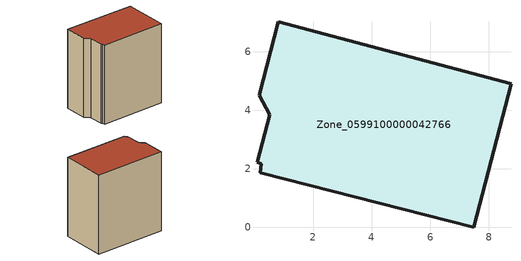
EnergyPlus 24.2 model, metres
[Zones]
Zone_0599100000042766
 floor ground (C_G): 0.52,3.85 0.16,4.51 0.81,7.02 8.76,4.9 7.49,0 0.2,1.87 0.23,2.18 0.08,2.22 z0.05
 wall outside (C_F): 7.49,0 8.76,4.9 0.81,7.02 0.16,4.51 0.52,3.85 0.08,2.22 0.23,2.18 0.2,1.87 7.49,0 z0.05:9.17
 roof outside (C_R): 0.08,2.22 0.23,2.18 0.2,1.87 7.49,0 8.76,4.9 0.81,7.02 0.16,4.51 0.52,3.85 z9.17
[BUILDING]
Pand.0599100000042766: North Axis=0; Terrain=City; Loads Convergence Tolerance Value=0.04; Temperature Convergence Tolerance Value=0.4; Solar Distribution=FullExterior; Maximum Number of Warmup Days=25; Minimum Number of Warmup Days=1
[Site:Location]
Rotterdam.The.Hague.AP_ZH_NLD Design_Conditions: Latitude=51.96; Longitude=4.45; Time Zone=1; Elevation=-4.5
[SITE:GROUNDTEMPERATURE:BUILDINGSURFACE]
18, 18, 18, 18, 18, 18, 18, 18, 18, 18, 18, 18
[MATERIAL] Thermal Absorptance=0.9; Solar Absorptance=0.7; Visible Absorptance=0.7
Name | Roughness | Thickness | Conductivity | Density | Specific Heat
G.TC.1946 | MediumSmooth | 0.15 | 1 | 540 | 1210
F.TC.1946 | Rough | 0.3 | 0.857143 | 1920 | 840
R.TC.1946 | MediumRough | 0.2 | 0.909091 | 1500 | 1000
[CONSTRUCTION]
C_G: G.TC.1946
C_F: F.TC.1946
C_R: R.TC.1946
[ZONE]
Zone_0599100000042766: Type=1; Multiplier=1; Ceiling Height=Autocalculate; Volume=Autocalculate; Floor Area=autocalculate; Part of Total Floor Area=Yes
[ZONEINFILTRATION:DESIGNFLOWRATE]
Infil_Zone_0599100000042766: Zone or ZoneList or Space or SpaceList=Zone_0599100000042766; Schedule=AlwaysOn; Design Flow Rate Calculation Method=Flow/Area; Flow Rate per Floor Area=0.003; Constant Term Coefficient=1; Temperature Term Coefficient=0; Velocity Term Coefficient=0; Velocity Squared Term Coefficient=0
[HVACTEMPLATE:ZONE:IDEALLOADSAIRSYSTEM]
Zone_0599100000042766: Maximum Heating Supply Air Temperature=50; Minimum Cooling Supply Air Temperature=13; Maximum Heating Supply Air Humidity Ratio=0.0156; Minimum Cooling Supply Air Humidity Ratio=0.0077; Heating Limit=NoLimit; Cooling Limit=NoLimit; Dehumidification Control Type=ConstantSensibleHeatRatio; Cooling Sensible Heat Ratio=0.7; Dehumidification Setpoint=60; Humidification Control Type=None; Humidification Setpoint=30; Outdoor Air Method=None; Outdoor Air Flow Rate per Person=0.00944; Outdoor Air Flow Rate per Zone Floor Area=0; Outdoor Air Flow Rate per Zone=0; Demand Controlled Ventilation Type=None; Outdoor Air Economizer Type=NoEconomizer; Heat Recovery Type=None; Sensible Heat Recovery Effectiveness=0.7; Latent Heat Recovery Effectiveness=0.65
[ZONECONTROL:THERMOSTAT]
ThermostatControl_Zone_0599100000042766: Zone or ZoneList=Zone_0599100000042766; Control Type Schedule=DualSetpointControlType; Control 1=Thermostat_Zone_0599100000042766; Temperature Difference Between Cutout And Setpoint=0
[THERMOSTATSETPOINT:DUALSETPOINT]
Thermostat_Zone_0599100000042766: Heating Setpoint Temperature Schedule=HeatingSetpoint_Zone_0599100000042766; Cooling Setpoint Temperature Schedule=CoolingSetpoint_Zone_0599100000042766
[SCHEDULE:COMPACT]
HeatingSetpoint_Zone_0599100000042766: Through: 12/31, For: AllDays, Until: 24:00, 21
CoolingSetpoint_Zone_0599100000042766: Through: 12/31, For: AllDays, Until: 24:00, 24
DualSetpointControlType: Through: 12/31, For: AllDays, Until: 24:00, 4
AlwaysOn: Through: 12/31, For: AllDays, Until: 24:00, 1
